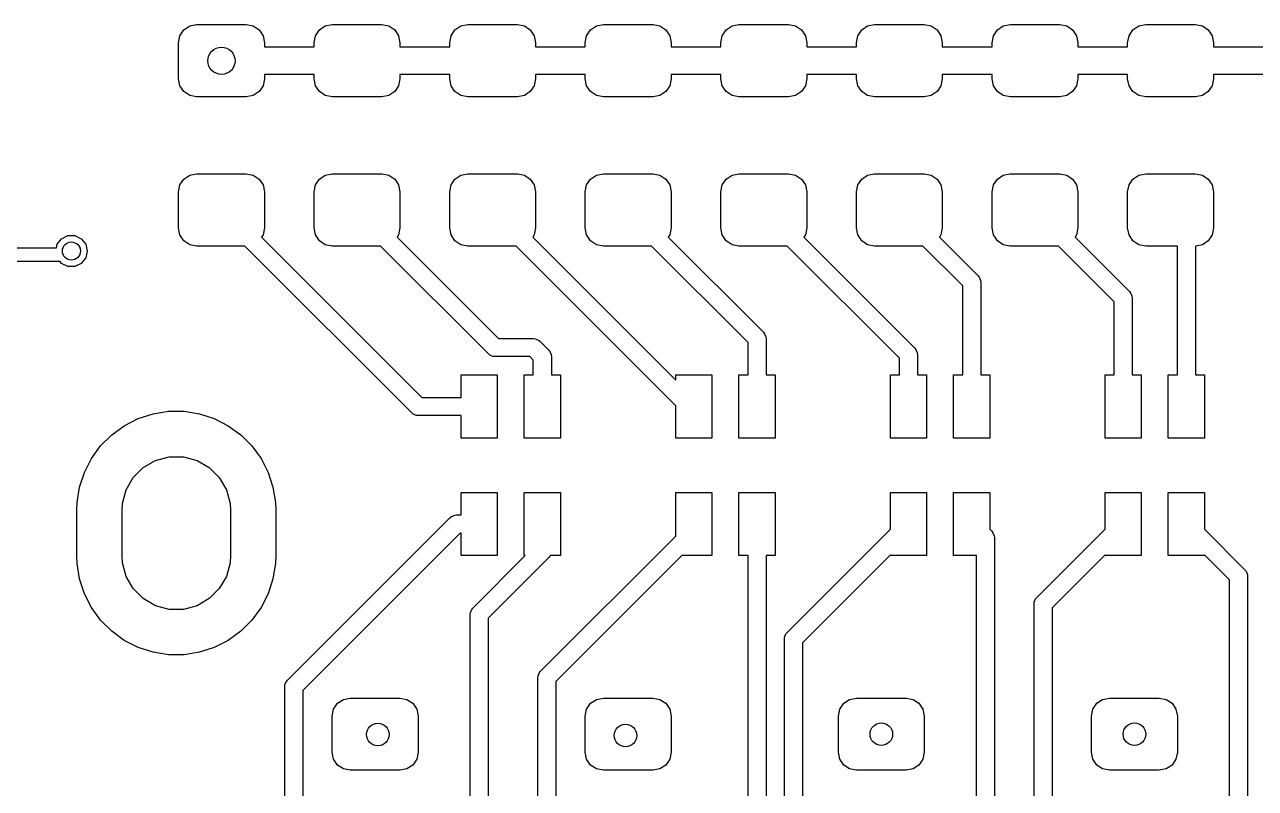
# Model space of a CAD drawing. Extents: x 0.05 to 3.89, y 0.04 to 4.21.
# Drawn here: x 1.379 to 1.915, y 0.44 to 0.773 of the extents above; entities that cross this region are included whole.
import ezdxf

# ---------------------------------------------------------------- set-up
doc = ezdxf.new("R2010")
doc.units = 0
doc.header["$MEASUREMENT"] = 0
doc.layers.add('BLACK', color=7, linetype='CONTINUOUS')

msp = doc.modelspace()

# ---------------------------------------------------------------- linework, layer by layer
at = {"layer": 'BLACK', "linetype": 'CONTINUOUS'}
for p, q in [((1.44817, 0.77033), (1.45073, 0.77204)), ((1.45073, 0.77204), (1.45374, 0.77264)), ((1.45374, 0.77264), (1.47539, 0.77264)), ((1.47539, 0.77264), (1.47841, 0.77204)), ((1.47841, 0.77204), (1.48096, 0.77033)), ((1.50723, 0.77033), (1.50978, 0.77204)), ((1.50978, 0.77204), (1.5128, 0.77264)), ((1.5128, 0.77264), (1.53445, 0.77264)), ((1.53445, 0.77264), (1.53746, 0.77204)), ((1.53746, 0.77204), (1.54002, 0.77033)), ((1.56628, 0.77033), (1.56884, 0.77204)), ((1.56884, 0.77204), (1.57185, 0.77264)), ((1.57185, 0.77264), (1.5935, 0.77264)), ((1.5935, 0.77264), (1.59652, 0.77204)), ((1.59652, 0.77204), (1.59907, 0.77033)), ((1.62534, 0.77033), (1.62789, 0.77204)), ((1.62789, 0.77204), (1.63091, 0.77264)), ((1.63091, 0.77264), (1.65256, 0.77264)), ((1.65256, 0.77264), (1.65557, 0.77204)), ((1.65557, 0.77204), (1.65813, 0.77033)), ((1.68439, 0.77033), (1.68695, 0.77204)), ((1.68695, 0.77204), (1.68996, 0.77264)), ((1.68996, 0.77264), (1.71161, 0.77264)), ((1.71161, 0.77264), (1.71463, 0.77204)), ((1.71463, 0.77204), (1.71718, 0.77033)), ((1.74345, 0.77033), (1.746, 0.77204)), ((1.746, 0.77204), (1.74902, 0.77264)), ((1.74902, 0.77264), (1.77067, 0.77264)), ((1.77067, 0.77264), (1.77368, 0.77204)), ((1.77368, 0.77204), (1.77624, 0.77033)), ((1.8025, 0.77033), (1.80506, 0.77204)), ((1.80506, 0.77204), (1.80807, 0.77264)), ((1.80807, 0.77264), (1.82972, 0.77264)), ((1.82972, 0.77264), (1.83274, 0.77204)), ((1.83274, 0.77204), (1.83529, 0.77033)), ((1.86156, 0.77033), (1.86411, 0.77204)), ((1.86411, 0.77204), (1.86713, 0.77264)), ((1.86713, 0.77264), (1.88878, 0.77264)), ((1.88878, 0.77264), (1.89179, 0.77204)), ((1.89179, 0.77204), (1.89435, 0.77033)), ((1.44587, 0.76476), (1.44647, 0.76778)), ((1.44647, 0.76778), (1.44817, 0.77033)), ((1.48096, 0.77033), (1.48267, 0.76778)), ((1.48267, 0.76778), (1.48327, 0.76476)), ((1.50492, 0.76476), (1.50552, 0.76778)), ((1.50552, 0.76778), (1.50723, 0.77033)), ((1.54002, 0.77033), (1.54172, 0.76778)), ((1.54172, 0.76778), (1.54232, 0.76476)), ((1.56398, 0.76476), (1.56458, 0.76778)), ((1.56458, 0.76778), (1.56628, 0.77033)), ((1.59907, 0.77033), (1.60078, 0.76778)), ((1.60078, 0.76778), (1.60138, 0.76476)), ((1.62303, 0.76476), (1.62363, 0.76778)), ((1.62363, 0.76778), (1.62534, 0.77033)), ((1.65813, 0.77033), (1.65983, 0.76778)), ((1.65983, 0.76778), (1.66043, 0.76476)), ((1.68209, 0.76476), (1.68269, 0.76778)), ((1.68269, 0.76778), (1.68439, 0.77033)), ((1.71718, 0.77033), (1.71889, 0.76778)), ((1.71889, 0.76778), (1.71949, 0.76476)), ((1.74114, 0.76476), (1.74174, 0.76778)), ((1.74174, 0.76778), (1.74345, 0.77033)), ((1.77624, 0.77033), (1.77794, 0.76778)), ((1.77794, 0.76778), (1.77854, 0.76476)), ((1.8002, 0.76476), (1.8008, 0.76778)), ((1.8008, 0.76778), (1.8025, 0.77033)), ((1.83529, 0.77033), (1.837, 0.76778)), ((1.837, 0.76778), (1.8376, 0.76476)), ((1.85925, 0.76476), (1.85985, 0.76778)), ((1.85985, 0.76778), (1.86156, 0.77033)), ((1.89435, 0.77033), (1.89605, 0.76778)), ((1.89605, 0.76778), (1.89665, 0.76476)), ((1.44587, 0.74902), (1.44587, 0.76476)), ((1.48327, 0.76476), (1.48327, 0.76289)), ((1.48327, 0.76289), (1.50492, 0.76289)), ((1.50492, 0.76289), (1.50492, 0.76476)), ((1.54232, 0.76476), (1.54232, 0.76289)), ((1.54232, 0.76289), (1.56398, 0.76289)), ((1.56398, 0.76289), (1.56398, 0.76476)), ((1.60138, 0.76476), (1.60138, 0.76289)), ((1.60138, 0.76289), (1.62303, 0.76289)), ((1.62303, 0.76289), (1.62303, 0.76476)), ((1.66043, 0.76476), (1.66043, 0.76289)), ((1.66043, 0.76289), (1.68209, 0.76289)), ((1.68209, 0.76289), (1.68209, 0.76476)), ((1.71949, 0.76476), (1.71949, 0.76289)), ((1.71949, 0.76289), (1.74114, 0.76289)), ((1.74114, 0.76289), (1.74114, 0.76476)), ((1.77854, 0.76476), (1.77854, 0.76289)), ((1.77854, 0.76289), (1.8002, 0.76289)), ((1.8002, 0.76289), (1.8002, 0.76476)), ((1.8376, 0.76476), (1.8376, 0.76289)), ((1.8376, 0.76289), (1.85925, 0.76289)), ((1.85925, 0.76289), (1.85925, 0.76476)), ((1.89665, 0.76476), (1.89665, 0.76289)), ((1.89665, 0.76289), (1.91831, 0.76289)), ((1.50492, 0.75089), (1.48327, 0.75089)), ((1.48327, 0.75089), (1.48327, 0.74902)), ((1.50492, 0.74902), (1.50492, 0.75089)), ((1.56398, 0.75089), (1.54232, 0.75089)), ((1.54232, 0.75089), (1.54232, 0.74902)), ((1.56398, 0.74902), (1.56398, 0.75089)), ((1.62303, 0.75089), (1.60138, 0.75089)), ((1.60138, 0.75089), (1.60138, 0.74902)), ((1.62303, 0.74902), (1.62303, 0.75089)), ((1.68209, 0.75089), (1.66043, 0.75089)), ((1.66043, 0.75089), (1.66043, 0.74902)), ((1.68209, 0.74902), (1.68209, 0.75089)), ((1.74114, 0.75089), (1.71949, 0.75089)), ((1.71949, 0.75089), (1.71949, 0.74902)), ((1.74114, 0.74902), (1.74114, 0.75089)), ((1.8002, 0.75089), (1.77854, 0.75089)), ((1.77854, 0.75089), (1.77854, 0.74902)), ((1.8002, 0.74902), (1.8002, 0.75089)), ((1.85925, 0.75089), (1.8376, 0.75089)), ((1.8376, 0.75089), (1.8376, 0.74902)), ((1.85925, 0.74902), (1.85925, 0.75089)), ((1.91831, 0.75089), (1.89665, 0.75089)), ((1.89665, 0.75089), (1.89665, 0.74902)), ((1.44647, 0.746), (1.44587, 0.74902)), ((1.44817, 0.74345), (1.44647, 0.746)), ((1.48267, 0.746), (1.48096, 0.74345)), ((1.48327, 0.74902), (1.48267, 0.746)), ((1.50552, 0.746), (1.50492, 0.74902)), ((1.50723, 0.74345), (1.50552, 0.746)), ((1.54172, 0.746), (1.54002, 0.74345)), ((1.54232, 0.74902), (1.54172, 0.746)), ((1.56458, 0.746), (1.56398, 0.74902)), ((1.56628, 0.74345), (1.56458, 0.746)), ((1.60078, 0.746), (1.59907, 0.74345)), ((1.60138, 0.74902), (1.60078, 0.746)), ((1.62363, 0.746), (1.62303, 0.74902)), ((1.62534, 0.74345), (1.62363, 0.746)), ((1.65983, 0.746), (1.65813, 0.74345)), ((1.66043, 0.74902), (1.65983, 0.746)), ((1.68269, 0.746), (1.68209, 0.74902)), ((1.68439, 0.74345), (1.68269, 0.746)), ((1.71889, 0.746), (1.71718, 0.74345)), ((1.71949, 0.74902), (1.71889, 0.746)), ((1.74174, 0.746), (1.74114, 0.74902)), ((1.74345, 0.74345), (1.74174, 0.746)), ((1.77794, 0.746), (1.77624, 0.74345)), ((1.77854, 0.74902), (1.77794, 0.746)), ((1.8008, 0.746), (1.8002, 0.74902)), ((1.8025, 0.74345), (1.8008, 0.746)), ((1.837, 0.746), (1.83529, 0.74345)), ((1.8376, 0.74902), (1.837, 0.746)), ((1.85985, 0.746), (1.85925, 0.74902)), ((1.86156, 0.74345), (1.85985, 0.746)), ((1.89605, 0.746), (1.89435, 0.74345)), ((1.89665, 0.74902), (1.89605, 0.746)), ((1.45073, 0.74174), (1.44817, 0.74345)), ((1.45374, 0.74114), (1.45073, 0.74174)), ((1.47539, 0.74114), (1.45374, 0.74114)), ((1.47841, 0.74174), (1.47539, 0.74114)), ((1.48096, 0.74345), (1.47841, 0.74174)), ((1.50978, 0.74174), (1.50723, 0.74345)), ((1.5128, 0.74114), (1.50978, 0.74174)), ((1.53445, 0.74114), (1.5128, 0.74114)), ((1.53746, 0.74174), (1.53445, 0.74114)), ((1.54002, 0.74345), (1.53746, 0.74174)), ((1.56884, 0.74174), (1.56628, 0.74345)), ((1.57185, 0.74114), (1.56884, 0.74174)), ((1.5935, 0.74114), (1.57185, 0.74114)), ((1.59652, 0.74174), (1.5935, 0.74114)), ((1.59907, 0.74345), (1.59652, 0.74174)), ((1.62789, 0.74174), (1.62534, 0.74345)), ((1.63091, 0.74114), (1.62789, 0.74174)), ((1.65256, 0.74114), (1.63091, 0.74114)), ((1.65557, 0.74174), (1.65256, 0.74114)), ((1.65813, 0.74345), (1.65557, 0.74174)), ((1.68695, 0.74174), (1.68439, 0.74345)), ((1.68996, 0.74114), (1.68695, 0.74174)), ((1.71161, 0.74114), (1.68996, 0.74114)), ((1.71463, 0.74174), (1.71161, 0.74114)), ((1.71718, 0.74345), (1.71463, 0.74174)), ((1.746, 0.74174), (1.74345, 0.74345)), ((1.74902, 0.74114), (1.746, 0.74174)), ((1.77067, 0.74114), (1.74902, 0.74114)), ((1.77368, 0.74174), (1.77067, 0.74114)), ((1.77624, 0.74345), (1.77368, 0.74174)), ((1.80506, 0.74174), (1.8025, 0.74345)), ((1.80807, 0.74114), (1.80506, 0.74174)), ((1.82972, 0.74114), (1.80807, 0.74114)), ((1.83274, 0.74174), (1.82972, 0.74114)), ((1.83529, 0.74345), (1.83274, 0.74174)), ((1.86411, 0.74174), (1.86156, 0.74345)), ((1.86713, 0.74114), (1.86411, 0.74174)), ((1.88878, 0.74114), (1.86713, 0.74114)), ((1.89179, 0.74174), (1.88878, 0.74114)), ((1.89435, 0.74345), (1.89179, 0.74174)), ((1.45073, 0.70708), (1.45374, 0.70768)), ((1.45374, 0.70768), (1.47539, 0.70768)), ((1.47539, 0.70768), (1.47841, 0.70708)), ((1.50978, 0.70708), (1.5128, 0.70768)), ((1.5128, 0.70768), (1.53445, 0.70768)), ((1.53445, 0.70768), (1.53746, 0.70708)), ((1.56884, 0.70708), (1.57185, 0.70768)), ((1.57185, 0.70768), (1.5935, 0.70768)), ((1.5935, 0.70768), (1.59652, 0.70708)), ((1.62789, 0.70708), (1.63091, 0.70768)), ((1.63091, 0.70768), (1.65256, 0.70768)), ((1.65256, 0.70768), (1.65557, 0.70708)), ((1.68695, 0.70708), (1.68996, 0.70768)), ((1.68996, 0.70768), (1.71161, 0.70768)), ((1.71161, 0.70768), (1.71463, 0.70708)), ((1.746, 0.70708), (1.74902, 0.70768)), ((1.74902, 0.70768), (1.77067, 0.70768)), ((1.77067, 0.70768), (1.77368, 0.70708)), ((1.80506, 0.70708), (1.80807, 0.70768)), ((1.80807, 0.70768), (1.82972, 0.70768)), ((1.82972, 0.70768), (1.83274, 0.70708)), ((1.86411, 0.70708), (1.86713, 0.70768)), ((1.86713, 0.70768), (1.88878, 0.70768)), ((1.88878, 0.70768), (1.89179, 0.70708)), ((1.44587, 0.6998), (1.44647, 0.70282)), ((1.44647, 0.70282), (1.44817, 0.70537)), ((1.44817, 0.70537), (1.45073, 0.70708)), ((1.47841, 0.70708), (1.48096, 0.70537)), ((1.48096, 0.70537), (1.48267, 0.70282)), ((1.48267, 0.70282), (1.48327, 0.6998)), ((1.50492, 0.6998), (1.50552, 0.70282)), ((1.50552, 0.70282), (1.50723, 0.70537)), ((1.50723, 0.70537), (1.50978, 0.70708)), ((1.53746, 0.70708), (1.54002, 0.70537)), ((1.54002, 0.70537), (1.54172, 0.70282)), ((1.54172, 0.70282), (1.54232, 0.6998)), ((1.56398, 0.6998), (1.56458, 0.70282)), ((1.56458, 0.70282), (1.56628, 0.70537)), ((1.56628, 0.70537), (1.56884, 0.70708)), ((1.59652, 0.70708), (1.59907, 0.70537)), ((1.59907, 0.70537), (1.60078, 0.70282)), ((1.60078, 0.70282), (1.60138, 0.6998)), ((1.62303, 0.6998), (1.62363, 0.70282)), ((1.62363, 0.70282), (1.62534, 0.70537)), ((1.62534, 0.70537), (1.62789, 0.70708)), ((1.65557, 0.70708), (1.65813, 0.70537)), ((1.65813, 0.70537), (1.65983, 0.70282)), ((1.65983, 0.70282), (1.66043, 0.6998)), ((1.68209, 0.6998), (1.68269, 0.70282)), ((1.68269, 0.70282), (1.68439, 0.70537)), ((1.68439, 0.70537), (1.68695, 0.70708)), ((1.71463, 0.70708), (1.71718, 0.70537)), ((1.71718, 0.70537), (1.71889, 0.70282)), ((1.71889, 0.70282), (1.71949, 0.6998)), ((1.74114, 0.6998), (1.74174, 0.70282)), ((1.74174, 0.70282), (1.74345, 0.70537)), ((1.74345, 0.70537), (1.746, 0.70708)), ((1.77368, 0.70708), (1.77624, 0.70537)), ((1.77624, 0.70537), (1.77794, 0.70282)), ((1.77794, 0.70282), (1.77854, 0.6998)), ((1.8002, 0.6998), (1.8008, 0.70282)), ((1.8008, 0.70282), (1.8025, 0.70537)), ((1.8025, 0.70537), (1.80506, 0.70708)), ((1.83274, 0.70708), (1.83529, 0.70537)), ((1.83529, 0.70537), (1.837, 0.70282)), ((1.837, 0.70282), (1.8376, 0.6998)), ((1.85925, 0.6998), (1.85985, 0.70282)), ((1.85985, 0.70282), (1.86156, 0.70537)), ((1.86156, 0.70537), (1.86411, 0.70708)), ((1.89179, 0.70708), (1.89435, 0.70537)), ((1.89435, 0.70537), (1.89605, 0.70282)), ((1.89605, 0.70282), (1.89665, 0.6998)), ((1.44587, 0.68406), (1.44587, 0.6998)), ((1.48327, 0.6998), (1.48327, 0.68406)), ((1.50492, 0.68406), (1.50492, 0.6998)), ((1.54232, 0.6998), (1.54232, 0.68406)), ((1.56398, 0.68406), (1.56398, 0.6998)), ((1.60138, 0.6998), (1.60138, 0.68406)), ((1.62303, 0.68406), (1.62303, 0.6998)), ((1.66043, 0.6998), (1.66043, 0.68406)), ((1.68209, 0.68406), (1.68209, 0.6998)), ((1.71949, 0.6998), (1.71949, 0.68406)), ((1.74114, 0.68406), (1.74114, 0.6998)), ((1.77854, 0.6998), (1.77854, 0.68406)), ((1.8002, 0.68406), (1.8002, 0.6998)), ((1.8376, 0.6998), (1.8376, 0.68406)), ((1.85925, 0.68406), (1.85925, 0.6998)), ((1.89665, 0.6998), (1.89665, 0.68406)), ((1.44647, 0.68104), (1.44587, 0.68406)), ((1.44817, 0.67849), (1.44647, 0.68104)), ((1.48267, 0.68104), (1.48201, 0.68005)), ((1.48327, 0.68406), (1.48267, 0.68104)), ((1.50552, 0.68104), (1.50492, 0.68406)), ((1.50723, 0.67849), (1.50552, 0.68104)), ((1.54172, 0.68104), (1.54106, 0.68005)), ((1.54232, 0.68406), (1.54172, 0.68104)), ((1.56458, 0.68104), (1.56398, 0.68406)), ((1.56628, 0.67849), (1.56458, 0.68104)), ((1.60078, 0.68104), (1.60012, 0.68005)), ((1.60138, 0.68406), (1.60078, 0.68104)), ((1.62363, 0.68104), (1.62303, 0.68406)), ((1.62534, 0.67849), (1.62363, 0.68104)), ((1.65983, 0.68104), (1.65917, 0.68005)), ((1.66043, 0.68406), (1.65983, 0.68104)), ((1.68269, 0.68104), (1.68209, 0.68406)), ((1.68439, 0.67849), (1.68269, 0.68104)), ((1.71889, 0.68104), (1.71823, 0.68005)), ((1.71949, 0.68406), (1.71889, 0.68104)), ((1.74174, 0.68104), (1.74114, 0.68406)), ((1.74345, 0.67849), (1.74174, 0.68104)), ((1.77794, 0.68104), (1.77728, 0.68005)), ((1.77854, 0.68406), (1.77794, 0.68104)), ((1.8008, 0.68104), (1.8002, 0.68406)), ((1.8025, 0.67849), (1.8008, 0.68104)), ((1.837, 0.68104), (1.83634, 0.68005)), ((1.8376, 0.68406), (1.837, 0.68104)), ((1.85985, 0.68104), (1.85925, 0.68406)), ((1.86156, 0.67849), (1.85985, 0.68104)), ((1.89605, 0.68104), (1.89435, 0.67849)), ((1.89665, 0.68406), (1.89605, 0.68104)), ((1.39265, 0.67544), (1.39301, 0.67701)), ((1.39301, 0.67701), (1.39492, 0.6794)), ((1.39492, 0.6794), (1.39768, 0.68073)), ((1.39768, 0.68073), (1.40075, 0.68073)), ((1.40075, 0.68073), (1.40351, 0.6794)), ((1.40351, 0.6794), (1.40542, 0.67701)), ((1.40542, 0.67701), (1.4061, 0.67402)), ((1.45073, 0.67678), (1.44817, 0.67849)), ((1.45374, 0.67618), (1.45073, 0.67678)), ((1.47475, 0.67618), (1.45374, 0.67618)), ((1.54741, 0.60352), (1.47475, 0.67618)), ((1.48201, 0.68005), (1.55183, 0.61024)), ((1.50978, 0.67678), (1.50723, 0.67849)), ((1.5128, 0.67618), (1.50978, 0.67678)), ((1.5338, 0.67618), (1.5128, 0.67618)), ((1.58081, 0.62917), (1.5338, 0.67618)), ((1.54106, 0.68005), (1.58523, 0.63589)), ((1.56884, 0.67678), (1.56628, 0.67849)), ((1.57185, 0.67618), (1.56884, 0.67678)), ((1.59286, 0.67618), (1.57185, 0.67618)), ((1.6624, 0.60664), (1.59286, 0.67618)), ((1.60012, 0.68005), (1.6624, 0.61777)), ((1.62789, 0.67678), (1.62534, 0.67849)), ((1.63091, 0.67618), (1.62789, 0.67678)), ((1.65191, 0.67618), (1.63091, 0.67618)), ((1.6939, 0.6342), (1.65191, 0.67618)), ((1.65917, 0.68005), (1.70062, 0.63861)), ((1.68695, 0.67678), (1.68439, 0.67849)), ((1.68996, 0.67618), (1.68695, 0.67678)), ((1.71097, 0.67618), (1.68996, 0.67618)), ((1.75984, 0.62731), (1.71097, 0.67618)), ((1.71823, 0.68005), (1.76656, 0.63172)), ((1.746, 0.67678), (1.74345, 0.67849)), ((1.74902, 0.67618), (1.746, 0.67678)), ((1.77002, 0.67618), (1.74902, 0.67618)), ((1.7874, 0.6588), (1.77002, 0.67618)), ((1.77728, 0.68005), (1.79412, 0.66322)), ((1.80506, 0.67678), (1.8025, 0.67849)), ((1.80807, 0.67618), (1.80506, 0.67678)), ((1.82908, 0.67618), (1.80807, 0.67618)), ((1.85335, 0.65191), (1.82908, 0.67618)), ((1.83634, 0.68005), (1.86007, 0.65633)), ((1.86411, 0.67678), (1.86156, 0.67849)), ((1.86713, 0.67618), (1.86411, 0.67678)), ((1.88091, 0.67618), (1.86713, 0.67618)), ((1.88091, 0.62008), (1.88091, 0.67618)), ((1.89179, 0.67678), (1.88878, 0.67618)), ((1.88878, 0.67618), (1.88878, 0.62008)), ((1.89435, 0.67849), (1.89179, 0.67678)), ((0.69809, 0.67544), (1.39265, 0.67544)), ((1.40542, 0.67103), (1.40351, 0.66863)), ((1.4061, 0.67402), (1.40542, 0.67103)), ((1.39427, 0.66944), (0.69685, 0.66944)), ((1.39492, 0.66863), (1.39427, 0.66944)), ((1.39768, 0.6673), (1.39492, 0.66863)), ((1.40075, 0.6673), (1.39768, 0.6673)), ((1.40351, 0.66863), (1.40075, 0.6673)), ((1.79412, 0.66322), (1.79461, 0.66262)), ((1.79461, 0.66262), (1.7952, 0.6612)), ((1.7952, 0.6612), (1.79528, 0.66043)), ((1.79528, 0.66043), (1.79528, 0.62008)), ((1.7874, 0.62008), (1.7874, 0.6588)), ((1.86007, 0.65633), (1.86056, 0.65573)), ((1.86056, 0.65573), (1.86073, 0.65531)), ((1.86073, 0.65531), (1.86114, 0.65431)), ((1.86114, 0.65431), (1.86122, 0.65354)), ((1.85335, 0.62008), (1.85335, 0.65191)), ((1.86122, 0.65354), (1.86122, 0.62008)), ((1.70062, 0.63861), (1.70111, 0.63801)), ((1.70111, 0.63801), (1.70111, 0.63801)), ((1.70111, 0.63801), (1.7017, 0.63659)), ((1.58523, 0.63589), (1.60046, 0.63589)), ((1.60046, 0.63589), (1.60122, 0.63581)), ((1.60122, 0.63581), (1.60264, 0.63523)), ((1.60264, 0.63523), (1.60324, 0.63474)), ((1.60324, 0.63474), (1.60711, 0.63086)), ((1.6939, 0.62008), (1.6939, 0.6342)), ((1.7017, 0.63659), (1.70177, 0.63583)), ((1.70177, 0.63583), (1.70177, 0.62008)), ((1.58141, 0.62868), (1.58081, 0.62917)), ((1.58283, 0.62809), (1.58141, 0.62868)), ((1.5836, 0.62802), (1.58283, 0.62809)), ((1.59883, 0.62802), (1.5836, 0.62802)), ((1.60039, 0.62645), (1.59883, 0.62802)), ((1.60711, 0.63086), (1.6076, 0.63027)), ((1.6076, 0.63027), (1.60815, 0.62894)), ((1.60815, 0.62894), (1.60819, 0.62885)), ((1.60819, 0.62885), (1.60827, 0.62808)), ((1.60827, 0.62808), (1.60827, 0.62008)), ((1.75984, 0.62008), (1.75984, 0.62731)), ((1.76656, 0.63172), (1.76705, 0.63112)), ((1.76705, 0.63112), (1.76764, 0.62971)), ((1.76764, 0.62971), (1.76772, 0.62894)), ((1.76772, 0.62894), (1.76772, 0.62008)), ((1.60039, 0.62008), (1.60039, 0.62645)), ((1.5689, 0.61024), (1.5689, 0.62008)), ((1.5689, 0.62008), (1.58465, 0.62008)), ((1.58465, 0.62008), (1.58465, 0.59252)), ((1.59646, 0.59252), (1.59646, 0.62008)), ((1.59646, 0.62008), (1.60039, 0.62008)), ((1.60827, 0.62008), (1.6122, 0.62008)), ((1.6122, 0.62008), (1.6122, 0.59252)), ((1.6624, 0.61777), (1.6624, 0.62008)), ((1.6624, 0.62008), (1.67815, 0.62008)), ((1.67815, 0.62008), (1.67815, 0.59252)), ((1.68996, 0.59252), (1.68996, 0.62008)), ((1.68996, 0.62008), (1.6939, 0.62008)), ((1.70177, 0.62008), (1.70571, 0.62008)), ((1.70571, 0.62008), (1.70571, 0.59252)), ((1.75591, 0.59252), (1.75591, 0.62008)), ((1.75591, 0.62008), (1.75984, 0.62008)), ((1.76772, 0.62008), (1.77165, 0.62008)), ((1.77165, 0.62008), (1.77165, 0.59252)), ((1.78346, 0.59252), (1.78346, 0.62008)), ((1.78346, 0.62008), (1.7874, 0.62008)), ((1.79528, 0.62008), (1.79921, 0.62008)), ((1.79921, 0.62008), (1.79921, 0.59252)), ((1.84941, 0.59252), (1.84941, 0.62008)), ((1.84941, 0.62008), (1.85335, 0.62008)), ((1.86122, 0.62008), (1.86516, 0.62008)), ((1.86516, 0.62008), (1.86516, 0.59252)), ((1.87697, 0.59252), (1.87697, 0.62008)), ((1.87697, 0.62008), (1.88091, 0.62008)), ((1.88878, 0.62008), (1.89272, 0.62008)), ((1.89272, 0.62008), (1.89272, 0.59252)), ((1.55183, 0.61024), (1.5689, 0.61024)), ((1.6624, 0.59252), (1.6624, 0.60664)), ((1.42225, 0.59795), (1.42831, 0.60103)), ((1.42831, 0.60103), (1.43477, 0.60313)), ((1.43477, 0.60313), (1.44148, 0.6042)), ((1.44148, 0.6042), (1.44828, 0.6042)), ((1.44828, 0.6042), (1.45499, 0.60313)), ((1.45499, 0.60313), (1.46145, 0.60103)), ((1.46145, 0.60103), (1.46751, 0.59795)), ((1.54801, 0.60303), (1.54741, 0.60352)), ((1.54843, 0.60285), (1.54801, 0.60303)), ((1.54943, 0.60244), (1.54843, 0.60285)), ((1.5502, 0.60236), (1.54943, 0.60244)), ((1.5689, 0.60236), (1.5502, 0.60236)), ((1.5689, 0.59252), (1.5689, 0.60236)), ((1.41676, 0.59395), (1.42225, 0.59795)), ((1.46751, 0.59795), (1.47301, 0.59395)), ((1.41195, 0.58915), (1.41676, 0.59395)), ((1.47301, 0.59395), (1.47781, 0.58915)), ((1.58465, 0.59252), (1.5689, 0.59252)), ((1.6122, 0.59252), (1.59646, 0.59252)), ((1.67815, 0.59252), (1.6624, 0.59252)), ((1.70571, 0.59252), (1.68996, 0.59252)), ((1.77165, 0.59252), (1.75591, 0.59252)), ((1.79921, 0.59252), (1.78346, 0.59252)), ((1.86516, 0.59252), (1.84941, 0.59252)), ((1.89272, 0.59252), (1.87697, 0.59252)), ((1.40796, 0.58365), (1.41195, 0.58915)), ((1.43584, 0.58285), (1.4418, 0.58444)), ((1.4418, 0.58444), (1.44797, 0.58444)), ((1.44797, 0.58444), (1.45392, 0.58285)), ((1.47781, 0.58915), (1.48181, 0.58365)), ((1.40487, 0.5776), (1.40796, 0.58365)), ((1.42614, 0.5754), (1.4305, 0.57976)), ((1.4305, 0.57976), (1.43584, 0.58285)), ((1.45392, 0.58285), (1.45926, 0.57976)), ((1.45926, 0.57976), (1.46362, 0.5754)), ((1.48181, 0.58365), (1.48489, 0.5776)), ((1.40277, 0.57113), (1.40487, 0.5776)), ((1.42306, 0.57006), (1.42614, 0.5754)), ((1.46362, 0.5754), (1.46671, 0.57006)), ((1.48489, 0.5776), (1.48699, 0.57113)), ((1.40171, 0.56442), (1.40277, 0.57113)), ((1.42146, 0.56411), (1.42306, 0.57006)), ((1.46671, 0.57006), (1.4683, 0.56411)), ((1.48699, 0.57113), (1.48806, 0.56442)), ((1.5689, 0.55906), (1.5689, 0.5689)), ((1.5689, 0.5689), (1.58465, 0.5689)), ((1.58465, 0.5689), (1.58465, 0.54134)), ((1.59646, 0.54134), (1.59646, 0.5689)), ((1.59646, 0.5689), (1.6122, 0.5689)), ((1.6122, 0.5689), (1.6122, 0.54134)), ((1.6624, 0.54986), (1.6624, 0.5689)), ((1.6624, 0.5689), (1.67815, 0.5689)), ((1.67815, 0.5689), (1.67815, 0.54134)), ((1.68996, 0.54134), (1.68996, 0.5689)), ((1.68996, 0.5689), (1.70571, 0.5689)), ((1.70571, 0.5689), (1.70571, 0.54134)), ((1.75591, 0.55281), (1.75591, 0.5689)), ((1.75591, 0.5689), (1.77165, 0.5689)), ((1.77165, 0.5689), (1.77165, 0.54134)), ((1.78346, 0.54134), (1.78346, 0.5689)), ((1.78346, 0.5689), (1.79921, 0.5689)), ((1.79921, 0.5689), (1.79921, 0.55281)), ((1.84941, 0.55281), (1.84941, 0.5689)), ((1.84941, 0.5689), (1.86516, 0.5689)), ((1.86516, 0.5689), (1.86516, 0.54134)), ((1.87697, 0.54134), (1.87697, 0.5689)), ((1.87697, 0.5689), (1.89272, 0.5689)), ((1.89272, 0.5689), (1.89272, 0.55281)), ((1.40157, 0.56102), (1.40171, 0.56442)), ((1.42126, 0.56102), (1.42146, 0.56411)), ((1.4683, 0.56411), (1.4685, 0.56102)), ((1.48806, 0.56442), (1.48819, 0.56102)), ((1.40157, 0.54134), (1.40157, 0.56102)), ((1.42126, 0.54134), (1.42126, 0.56102)), ((1.4685, 0.56102), (1.4685, 0.54134)), ((1.48819, 0.56102), (1.48819, 0.54134)), ((1.49328, 0.48704), (1.56415, 0.5579)), ((1.56415, 0.5579), (1.56474, 0.55839)), ((1.56474, 0.55839), (1.56516, 0.55856)), ((1.56516, 0.55856), (1.56616, 0.55898)), ((1.56616, 0.55898), (1.56693, 0.55906)), ((1.56693, 0.55906), (1.5689, 0.55906)), ((1.71092, 0.50783), (1.75591, 0.55281)), ((1.79921, 0.55281), (1.80009, 0.55193)), ((1.81966, 0.52306), (1.84941, 0.55281)), ((1.89272, 0.55281), (1.91033, 0.5352)), ((1.56856, 0.55118), (1.5, 0.48262)), ((1.5689, 0.55118), (1.56856, 0.55118)), ((1.5689, 0.54134), (1.5689, 0.55118)), ((1.60352, 0.49097), (1.6624, 0.54986)), ((1.80009, 0.55193), (1.80058, 0.55134)), ((1.80058, 0.55134), (1.80117, 0.54992)), ((1.80117, 0.54992), (1.80124, 0.54915)), ((1.80124, 0.54915), (1.80124, 0.27369)), ((1.75591, 0.54168), (1.71765, 0.50342)), ((1.75591, 0.54134), (1.75591, 0.54168)), ((1.84941, 0.54168), (1.82638, 0.51864)), ((1.84941, 0.54134), (1.84941, 0.54168)), ((1.90361, 0.53079), (1.89272, 0.54168)), ((1.89272, 0.54168), (1.89272, 0.54134)), ((1.40171, 0.53794), (1.40157, 0.54134)), ((1.40277, 0.53123), (1.40171, 0.53794)), ((1.42146, 0.53826), (1.42126, 0.54134)), ((1.42306, 0.5323), (1.42146, 0.53826)), ((1.4683, 0.53826), (1.46671, 0.5323)), ((1.4685, 0.54134), (1.4683, 0.53826)), ((1.48806, 0.53794), (1.48699, 0.53123)), ((1.48819, 0.54134), (1.48806, 0.53794)), ((1.58465, 0.54134), (1.5689, 0.54134)), ((1.57405, 0.51853), (1.59686, 0.54134)), ((1.60711, 0.54046), (1.58077, 0.51412)), ((1.59686, 0.54134), (1.59646, 0.54134)), ((1.6076, 0.54106), (1.60711, 0.54046)), ((1.60772, 0.54134), (1.6076, 0.54106)), ((1.6122, 0.54134), (1.60772, 0.54134)), ((1.66502, 0.54134), (1.61024, 0.48656)), ((1.67815, 0.54134), (1.66502, 0.54134)), ((1.6939, 0.54134), (1.68996, 0.54134)), ((1.6939, 0.31758), (1.6939, 0.54134)), ((1.70571, 0.54134), (1.70177, 0.54134)), ((1.70177, 0.54134), (1.70177, 0.31594)), ((1.77165, 0.54134), (1.75591, 0.54134)), ((1.79337, 0.54134), (1.78346, 0.54134)), ((1.79337, 0.27532), (1.79337, 0.54134)), ((1.86516, 0.54134), (1.84941, 0.54134)), ((1.89272, 0.54134), (1.87697, 0.54134)), ((1.40487, 0.52477), (1.40277, 0.53123)), ((1.42614, 0.52696), (1.42306, 0.5323)), ((1.46671, 0.5323), (1.46362, 0.52696)), ((1.48699, 0.53123), (1.48489, 0.52477)), ((1.90361, 0.27532), (1.90361, 0.53079)), ((1.91033, 0.5352), (1.91082, 0.5346)), ((1.91082, 0.5346), (1.9113, 0.53344)), ((1.9113, 0.53344), (1.9114, 0.53319)), ((1.9114, 0.53319), (1.91148, 0.53242)), ((1.91148, 0.53242), (1.91148, 0.27369)), ((1.4305, 0.5226), (1.42614, 0.52696)), ((1.46362, 0.52696), (1.45926, 0.5226)), ((1.40796, 0.51871), (1.40487, 0.52477)), ((1.43584, 0.51951), (1.4305, 0.5226)), ((1.45926, 0.5226), (1.45392, 0.51951)), ((1.48489, 0.52477), (1.48181, 0.51871)), ((1.8185, 0.52028), (1.81858, 0.52104)), ((1.8185, 0.34291), (1.8185, 0.52028)), ((1.81858, 0.52104), (1.81917, 0.52246)), ((1.81917, 0.52246), (1.81966, 0.52306)), ((1.41195, 0.51321), (1.40796, 0.51871)), ((1.4418, 0.51792), (1.43584, 0.51951)), ((1.44797, 0.51792), (1.4418, 0.51792)), ((1.45392, 0.51951), (1.44797, 0.51792)), ((1.48181, 0.51871), (1.47781, 0.51321)), ((1.5729, 0.51575), (1.57297, 0.51652)), ((1.5729, 0.27532), (1.5729, 0.51575)), ((1.57297, 0.51652), (1.57356, 0.51794)), ((1.57356, 0.51794), (1.57405, 0.51853)), ((1.82638, 0.51864), (1.82638, 0.34454)), ((1.41676, 0.50841), (1.41195, 0.51321)), ((1.47781, 0.51321), (1.47301, 0.50841)), ((1.58077, 0.51412), (1.58077, 0.27369)), ((1.42225, 0.50441), (1.41676, 0.50841)), ((1.42831, 0.50133), (1.42225, 0.50441)), ((1.46751, 0.50441), (1.46145, 0.50133)), ((1.47301, 0.50841), (1.46751, 0.50441)), ((1.70977, 0.50505), (1.70985, 0.50582)), ((1.70977, 0.34141), (1.70977, 0.50505)), ((1.70985, 0.50582), (1.71044, 0.50723)), ((1.71044, 0.50723), (1.71092, 0.50783)), ((1.43477, 0.49923), (1.42831, 0.50133)), ((1.44148, 0.49817), (1.43477, 0.49923)), ((1.45499, 0.49923), (1.44828, 0.49817)), ((1.46145, 0.50133), (1.45499, 0.49923)), ((1.71765, 0.50342), (1.71765, 0.34304)), ((1.44828, 0.49817), (1.44148, 0.49817)), ((1.60236, 0.48819), (1.60244, 0.48896)), ((1.60236, 0.33858), (1.60236, 0.48819)), ((1.60244, 0.48896), (1.60303, 0.49038)), ((1.60303, 0.49038), (1.60352, 0.49097)), ((1.49213, 0.48425), (1.4922, 0.48502)), ((1.49213, 0.33858), (1.49213, 0.48425)), ((1.4922, 0.48502), (1.49279, 0.48644)), ((1.49279, 0.48644), (1.49328, 0.48704)), ((1.5, 0.48262), (1.5, 0.34093)), ((1.61024, 0.48656), (1.61024, 0.34093)), ((1.5151, 0.47702), (1.51766, 0.47873)), ((1.51766, 0.47873), (1.52067, 0.47933)), ((1.52067, 0.47933), (1.54232, 0.47933)), ((1.54232, 0.47933), (1.54534, 0.47873)), ((1.54534, 0.47873), (1.54789, 0.47702)), ((1.62534, 0.47702), (1.62789, 0.47873)), ((1.62789, 0.47873), (1.63091, 0.47933)), ((1.63091, 0.47933), (1.65256, 0.47933)), ((1.65256, 0.47933), (1.65557, 0.47873)), ((1.65557, 0.47873), (1.65813, 0.47702)), ((1.73557, 0.47702), (1.73813, 0.47873)), ((1.73813, 0.47873), (1.74114, 0.47933)), ((1.74114, 0.47933), (1.7628, 0.47933)), ((1.7628, 0.47933), (1.76581, 0.47873)), ((1.76581, 0.47873), (1.76836, 0.47702)), ((1.84581, 0.47702), (1.84836, 0.47873)), ((1.84836, 0.47873), (1.85138, 0.47933)), ((1.85138, 0.47933), (1.87303, 0.47933)), ((1.87303, 0.47933), (1.87604, 0.47873)), ((1.87604, 0.47873), (1.8786, 0.47702)), ((1.5128, 0.47146), (1.51339, 0.47447)), ((1.51339, 0.47447), (1.5151, 0.47702)), ((1.54789, 0.47702), (1.5496, 0.47447)), ((1.5496, 0.47447), (1.5502, 0.47146)), ((1.62303, 0.47146), (1.62363, 0.47447)), ((1.62363, 0.47447), (1.62534, 0.47702)), ((1.65813, 0.47702), (1.65983, 0.47447)), ((1.65983, 0.47447), (1.66043, 0.47146)), ((1.73327, 0.47146), (1.73387, 0.47447)), ((1.73387, 0.47447), (1.73557, 0.47702)), ((1.76836, 0.47702), (1.77007, 0.47447)), ((1.77007, 0.47447), (1.77067, 0.47146)), ((1.8435, 0.47146), (1.8441, 0.47447)), ((1.8441, 0.47447), (1.84581, 0.47702)), ((1.8786, 0.47702), (1.88031, 0.47447)), ((1.88031, 0.47447), (1.88091, 0.47146)), ((1.5128, 0.45571), (1.5128, 0.47146)), ((1.5502, 0.47146), (1.5502, 0.45571)), ((1.62303, 0.45571), (1.62303, 0.47146)), ((1.66043, 0.47146), (1.66043, 0.45571)), ((1.73327, 0.45571), (1.73327, 0.47146)), ((1.77067, 0.47146), (1.77067, 0.45571)), ((1.8435, 0.45571), (1.8435, 0.47146)), ((1.88091, 0.47146), (1.88091, 0.45571)), ((1.51339, 0.4527), (1.5128, 0.45571)), ((1.5502, 0.45571), (1.5496, 0.4527)), ((1.62363, 0.4527), (1.62303, 0.45571)), ((1.66043, 0.45571), (1.65983, 0.4527)), ((1.73387, 0.4527), (1.73327, 0.45571)), ((1.77067, 0.45571), (1.77007, 0.4527)), ((1.8441, 0.4527), (1.8435, 0.45571)), ((1.88091, 0.45571), (1.88031, 0.4527)), ((1.5151, 0.45014), (1.51339, 0.4527)), ((1.5496, 0.4527), (1.54789, 0.45014)), ((1.62534, 0.45014), (1.62363, 0.4527)), ((1.65983, 0.4527), (1.65813, 0.45014)), ((1.73557, 0.45014), (1.73387, 0.4527)), ((1.77007, 0.4527), (1.76836, 0.45014)), ((1.84581, 0.45014), (1.8441, 0.4527)), ((1.88031, 0.4527), (1.8786, 0.45014)), ((1.51766, 0.44843), (1.5151, 0.45014)), ((1.52067, 0.44783), (1.51766, 0.44843)), ((1.54232, 0.44783), (1.52067, 0.44783)), ((1.54534, 0.44843), (1.54232, 0.44783)), ((1.54789, 0.45014), (1.54534, 0.44843)), ((1.62789, 0.44843), (1.62534, 0.45014)), ((1.63091, 0.44783), (1.62789, 0.44843)), ((1.65256, 0.44783), (1.63091, 0.44783)), ((1.65557, 0.44843), (1.65256, 0.44783)), ((1.65813, 0.45014), (1.65557, 0.44843)), ((1.73813, 0.44843), (1.73557, 0.45014)), ((1.74114, 0.44783), (1.73813, 0.44843)), ((1.7628, 0.44783), (1.74114, 0.44783)), ((1.76581, 0.44843), (1.7628, 0.44783)), ((1.76836, 0.45014), (1.76581, 0.44843)), ((1.84836, 0.44843), (1.84581, 0.45014)), ((1.85138, 0.44783), (1.84836, 0.44843)), ((1.87303, 0.44783), (1.85138, 0.44783)), ((1.87604, 0.44843), (1.87303, 0.44783)), ((1.8786, 0.45014), (1.87604, 0.44843))]:
    msp.add_line(p, q, dxfattribs=at)
at = {"layer": 'BLACK'}
for centre, radius in [((1.46457, 0.75689), 0.00591), ((1.39921, 0.67402), 0.00394), ((1.53268, 0.46339), 0.00492), ((1.64055, 0.46299), 0.00492), ((1.75197, 0.46358), 0.00492), ((1.8622, 0.46358), 0.00492)]:
    msp.add_circle(centre, radius, dxfattribs=at)

doc.saveas('drawing.dxf')
